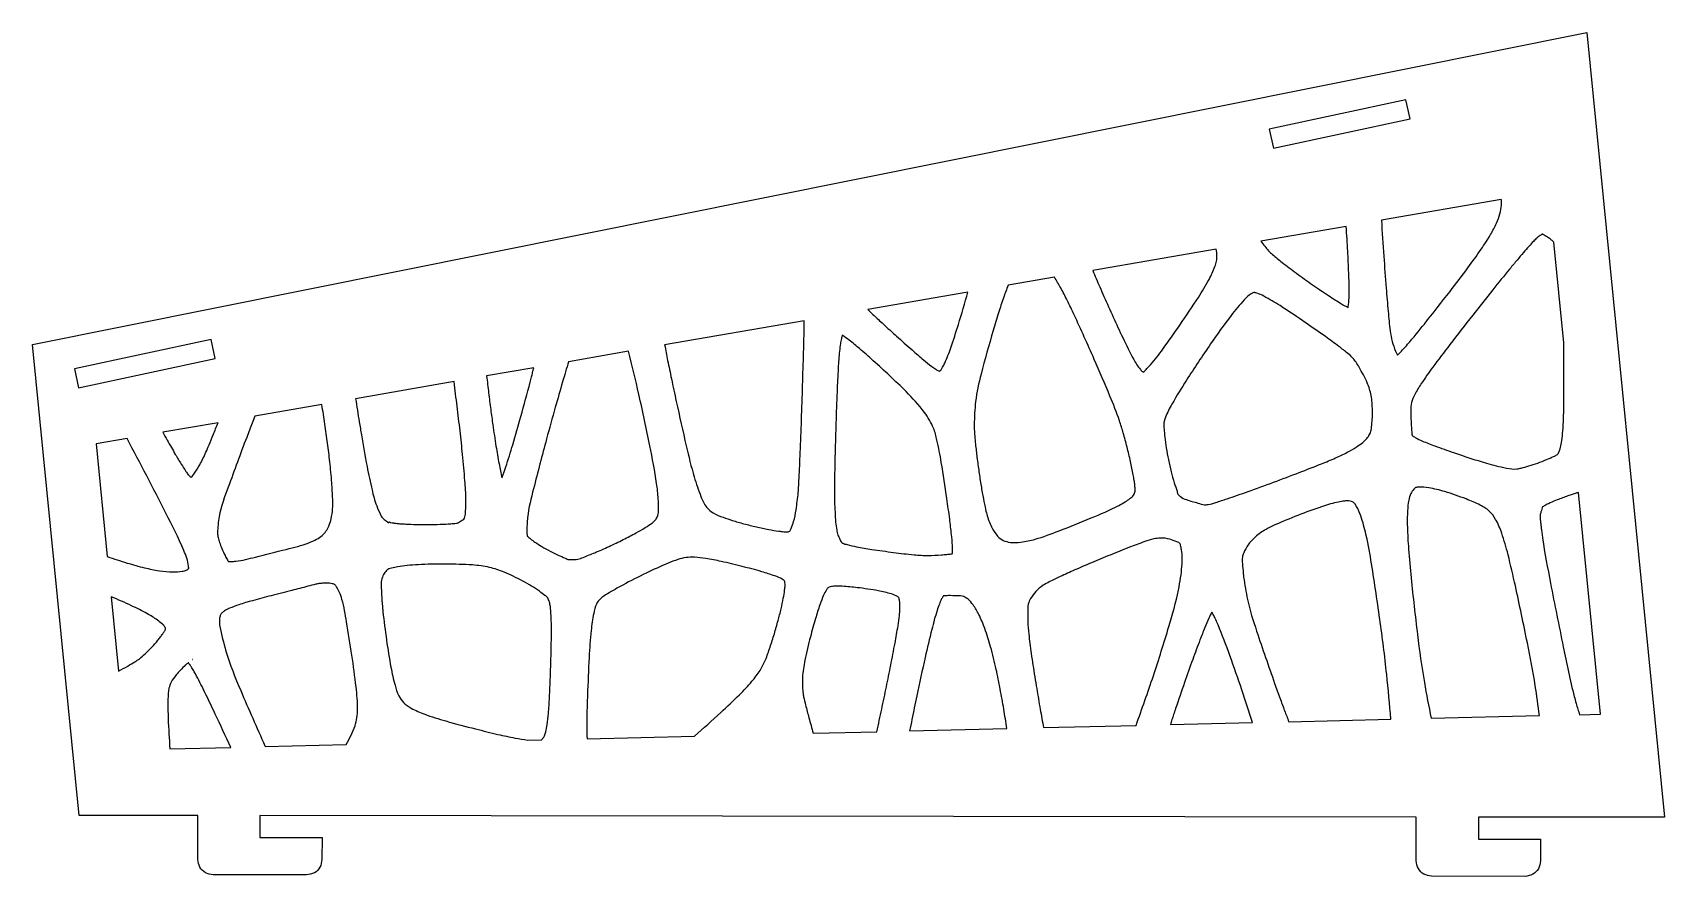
# Model space of a CAD drawing. Extents: x 0 to 526, y 1 to 809.
# Drawn here: x 0 to 526, y 1 to 273 of the extents above; entities outside this region: 1.
import ezdxf

# ---------------------------------------------------------------- set-up
doc = ezdxf.new("R2010")
doc.units = 0
doc.layers.add('Layer_1', color=7, linetype='CONTINUOUS')

msp = doc.modelspace()

# ---------------------------------------------------------------- linework, layer by layer
at = {"layer": 'Layer_1', "color": 1}
msp.add_lwpolyline([(252.89197, 808.676987), (352.2253, 808.676987), (352.2253, 709.343655), (252.89197, 709.343655), (252.89197, 808.676987)], dxfattribs=at)
at = {"layer": 'Layer_1', "color": 7}
for points in [[(-0.003807, 172.462975), (500.546991, 272.937161), (525.507458, 20.166581), (465.618266, 20.241026), (465.61804, 20.036643), (465.60788, 13.165808), (485.60784, 13.141254), (485.599091, 6.10712)], [(398.24914, 241.837583), (399.59661, 235.676417), (443.591837, 245.132764), (442.244339, 251.293926), (398.24914, 241.837583)], [(472.990362, 219.216309), (434.376802, 212.495014)], [(423.055683, 210.524846), (395.579685, 205.742354)], [(493.119862, 173.039205), (489.924542, 205.450635)], [(381.194987, 203.238608), (341.411729, 196.314486)], [(301.232118, 189.320272), (268.993998, 183.709383)], [(329.093181, 194.16953), (314.157416, 191.569913)], [(248.423351, 180.128864), (203.538763, 172.316871)], [(436.540289, 183.161203), (436.540346, 183.160639)], [(436.540289, 183.161189), (436.540289, 183.161203)], [(13.467543, 164.679066), (14.815056, 158.517875), (58.810265, 167.974196), (57.462761, 174.135353), (13.467543, 164.679066)], [(53.185743, 6.632984), (53.182385, 6.66702), (53.194661, 15.571343), (53.200673, 20.752463), (14.971052, 20.800416), (-0.003807, 172.462975)], [(191.928016, 170.295968), (172.611423, 166.933801)], [(161.398238, 164.98145), (146.192378, 162.335269)], [(135.700564, 160.509963), (104.007635, 154.993272)], [(93.148345, 153.102948), (71.574115, 149.347611)], [(104.007635, 154.993272), (104.007689, 154.992708)], [(59.71446, 147.28389), (41.924221, 144.18741)], [(30.40058, 142.181744), (20.468155, 140.452582)], [(364.361081, 145.241478), (364.361137, 145.241481)], [(444.197006, 143.527695), (444.197401, 143.527715)], [(444.250064, 143.298632), (444.250064, 143.298632)], [(20.468155, 140.452582), (24.044013, 104.180962)], [(303.641675, 140.383136), (303.641675, 140.383136)], [(498.190802, 53.229756), (504.915509, 53.392575), (497.873726, 124.82114)], [(485.533756, 116.268912), (485.533898, 116.268926)], [(59.487525, 111.791121), (59.487525, 111.791121)], [(159.108227, 112.1602), (159.109323, 112.160304)], [(258.592218, 115.202699), (258.592224, 115.202699)], [(172.706594, 103.194615), (172.706594, 103.194615)], [(175.573625, 103.283399), (175.573625, 103.283399)], [(389.805587, 99.593843), (389.806067, 99.5939)], [(389.806067, 99.5939), (389.806095, 99.593335), (389.806095, 99.593335)], [(443.934003, 97.285909), (443.934032, 97.285934)], [(443.934032, 97.285934), (443.934116, 97.28537)], [(25.32159, 91.221879), (27.68628, 67.235722)], [(25.32159, 91.221879), (25.32159, 91.221879)], [(299.868308, 91.252977), (299.868308, 91.252977)], [(112.79757, 86.429472), (112.797034, 86.429432)], [(112.797034, 86.429432), (112.797088, 86.428868)], [(60.253877, 81.673703), (60.254411, 81.673768)], [(60.254411, 81.673768), (60.254467, 81.673203)], [(320.807249, 79.159331), (320.807249, 79.159331)], [(51.381118, 70.954194), (51.381118, 70.954194)], [(104.149423, 62.150207), (104.149423, 62.150207)], [(248.036371, 60.816022), (248.036348, 60.816022)], [(450.409169, 52.073471), (485.279559, 52.91731)], [(251.372449, 47.252876), (271.879351, 47.749717)], [(282.436147, 48.005599), (282.436147, 48.005599), (313.751807, 48.763769)], [(282.436683, 48.005659), (282.436147, 48.005599)], [(325.551433, 49.049136), (355.359772, 49.771136)], [(366.406204, 50.038209), (392.854829, 50.678783)], [(366.406204, 50.038209), (366.406204, 50.038209)], [(404.561576, 50.962732), (437.459261, 51.759445)], [(44.206214, 42.237304), (63.780966, 42.710924)], [(44.206214, 42.237304), (44.206214, 42.237304)], [(74.913572, 42.980379), (100.95889, 43.611125)], [(159.409065, 45.025985), (163.904716, 45.135219)], [(178.551106, 45.489662), (213.150134, 46.327808)], [(178.551106, 45.489662), (178.551106, 45.489662)], [(445.599171, 6.156113), (445.599002, 6.189867), (445.611419, 15.094224), (445.617628, 20.265915), (73.203994, 20.728251), (73.204073, 20.513339), (73.19459, 13.642594), (93.193938, 13.618605), (93.185612, 6.584527)], [(88.213277, 1.624499), (58.146321, 1.661273)], [(480.626702, 1.1476), (450.559791, 1.183866)]]:
    msp.add_lwpolyline(points, dxfattribs=at)
for points, knots in [([(439.595091, 169.01364), (440.684234, 170.181602), (443.697072, 173.412473), (449.24114, 180.355094), (455.710596, 188.562496), (461.843243, 196.582493), (466.24064, 202.659111), (469.347346, 207.450926), (471.40002, 211.250071), (472.580485, 214.448374), (472.979318, 216.646172), (473.0787, 218.0033), (473.063505, 218.615068), (473.014732, 219.015988), (472.990362, 219.216309)], [0, 0, 0, 0, 4.789749, 13.249627, 26.634281, 36.149096, 43.53499, 49.130892, 53.272796, 56.463018, 59.316316, 59.937107, 60.543128, 61.14831, 61.14831, 61.14831, 61.14831]), ([(423.676516, 184.383849), (423.738661, 184.870875), (423.890178, 186.058301), (423.979419, 188.197155), (424.033068, 191.442097), (423.853219, 196.291173), (423.523799, 202.869686), (423.219216, 207.850572), (423.055683, 210.524846)], [0, 0, 0, 0, 1.472404, 3.589896, 6.41631, 11.208409, 18.140948, 26.178498, 26.178498, 26.178498, 26.178498]), ([(434.376802, 212.495014), (434.631735, 208.639753), (435.113063, 201.360809), (435.802035, 191.57992), (436.321032, 185.661498), (436.540289, 183.161189)], [0, 0, 0, 0, 11.591119, 21.884663, 29.414265, 29.414265, 29.414265, 29.414265]), ([(395.579685, 205.742354), (395.981934, 205.189885), (396.752272, 204.131864), (398.007097, 202.695364), (399.837529, 200.907879), (402.864127, 198.530426), (407.162743, 195.287699), (411.319327, 192.321592), (414.76899, 189.946708), (417.217442, 188.305894), (419.430713, 186.857624), (421.316612, 185.702121), (422.690484, 184.903794), (423.432152, 184.512705), (423.676516, 184.383849)], [0, 0, 0, 0, 2.049376, 3.924714, 5.714222, 9.71707, 15.453722, 21.873887, 25.03211, 28.018072, 30.716028, 32.966298, 34.652828, 35.481549, 35.481549, 35.481549, 35.481549]), ([(486.190318, 208.051341), (486.089081, 207.992345), (485.838994, 207.846606), (485.401324, 207.553305), (484.887393, 207.204816), (484.212703, 206.533718), (483.198043, 205.528803), (481.767973, 203.977196), (480.01585, 201.967577), (477.962076, 199.549703), (474.648989, 195.555856), (469.873371, 189.63971), (463.450891, 181.495055), (457.00589, 173.178429), (451.439745, 165.889395), (447.57935, 160.569316), (445.238159, 156.795536), (443.995514, 153.841147), (443.723396, 150.855416), (443.872748, 148.500826), (443.961876, 146.721164), (444.013113, 145.885218), (444.079633, 145.120842), (444.140772, 144.463523), (444.163447, 143.929897), (444.187379, 143.643081), (444.197006, 143.527695)], [0, 0, 0, 0, 0.351405, 0.868082, 1.581136, 2.207683, 3.715954, 5.869097, 8.533861, 11.715116, 15.385737, 24.101208, 34.523418, 46.502458, 55.664431, 62.040315, 66.20952, 68.980254, 71.55342, 75.112084, 76.061111, 76.898911, 77.624405, 78.362908, 78.87895, 79.226286, 79.226286, 79.226286, 79.226286]), ([(489.924542, 205.450635), (489.675693, 205.682636), (489.123906, 206.197067), (488.085358, 206.948626), (487.179807, 207.506881), (486.554374, 207.864645), (486.339635, 207.978363), (486.23313, 208.030417), (486.190318, 208.051341)], [0, 0, 0, 0, 1.0199, 2.261488, 3.837007, 4.2102, 4.422872, 4.565821, 4.565821, 4.565821, 4.565821]), ([(357.688783, 163.520541), (358.485913, 164.32508), (360.786995, 166.647554), (364.596533, 171.844947), (369.738223, 179.063692), (374.736886, 186.526889), (378.649093, 192.752995), (380.46321, 196.72997), (381.368028, 199.229635), (381.448883, 201.163642), (381.29058, 202.457373), (381.194987, 203.238608)], [0, 0, 0, 0, 3.394632, 9.799318, 19.277491, 30.000028, 36.757586, 41.281208, 43.11988, 44.668631, 47.029502, 47.029502, 47.029502, 47.029502]), ([(341.411729, 196.314486), (341.780197, 195.446756), (342.53048, 193.679857), (343.718473, 190.884976), (344.565262, 188.969679), (345.017034, 187.947848)], [0, 0, 0, 0, 2.828175, 5.758814, 9.1105, 9.1105, 9.1105, 9.1105]), ([(292.209643, 163.865873), (292.325488, 164.012722), (292.648129, 164.421711), (293.171564, 165.303295), (294.328648, 167.622645), (296.014768, 172.23316), (298.472822, 179.84982), (300.221822, 185.852735), (301.232118, 189.320272)], [0, 0, 0, 0, 0.560755, 1.561766, 3.067053, 8.334069, 16.255008, 27.088155, 27.088155, 27.088155, 27.088155]), ([(314.157416, 191.569913), (313.65269, 190.220649), (312.556609, 187.290544), (310.960872, 182.425046), (308.519605, 174.240941), (305.825643, 164.775395), (303.470056, 154.621689), (303.301826, 149.094033), (303.225144, 146.574411)], [0, 0, 0, 0, 4.321355, 9.384394, 15.357906, 29.937493, 38.946069, 46.491929, 46.491929, 46.491929, 46.491929]), ([(335.419898, 182.06492), (334.687671, 183.619006), (333.309111, 186.544878), (331.211937, 190.591239), (329.766199, 193.032894), (329.093181, 194.16953)], [0, 0, 0, 0, 5.153784, 9.703004, 13.665252, 13.665252, 13.665252, 13.665252]), ([(393.262076, 189.337586), (393.220282, 189.292961), (393.104839, 189.169695), (392.817004, 188.987609), (391.696781, 188.421785), (389.309102, 185.972939), (384.939979, 180.652648), (378.805878, 171.929599), (372.463058, 162.430137), (367.554043, 154.587603), (365.210746, 150.13187), (364.426275, 147.887999), (364.228857, 146.592358), (364.312307, 145.739783), (364.361081, 145.241478)], [0, 0, 0, 0, 0.182934, 0.505305, 1.012525, 3.947352, 10.555486, 21.796756, 35.840727, 44.846342, 49.554471, 50.894948, 51.958495, 53.454445, 53.454445, 53.454445, 53.454445]), ([(410.103574, 179.398961), (407.334437, 181.308672), (402.916445, 184.355501), (397.590529, 187.46191), (394.892401, 188.910334), (393.789336, 189.121226), (393.460299, 189.218334), (393.314716, 189.305917), (393.262076, 189.337586)], [0, 0, 0, 0, 10.070672, 16.067151, 18.599779, 19.111229, 19.435762, 19.61957, 19.61957, 19.61957, 19.61957]), ([(345.017034, 187.947848), (347.008707, 183.509655), (350.079845, 176.666014), (353.888441, 168.786747), (356.003766, 165.244454), (357.085311, 164.065092), (357.406216, 163.760632), (357.601754, 163.594488), (357.688783, 163.520541)], [0, 0, 0, 0, 14.585244, 22.490276, 26.302001, 26.85848, 27.285598, 27.628171, 27.628171, 27.628171, 27.628171]), ([(203.538763, 172.316871), (203.859244, 170.662387), (204.564766, 167.020134), (205.818642, 160.963162), (207.779619, 151.772205), (210.12519, 141.227379), (212.605081, 130.92813), (214.823471, 124.338922), (216.654693, 120.194437), (219.29258, 117.908013), (222.259944, 116.868371), (225.554159, 115.696661), (229.140481, 114.696424), (233.051697, 113.685896), (236.805605, 112.924162), (239.746696, 112.40076), (241.828438, 112.179107), (243.026777, 112.039097), (244.009187, 112.387336), (244.44214, 113.714412), (245.329846, 115.860221), (245.965682, 119.801899), (246.597304, 124.424615), (246.895125, 130.595349), (247.2578, 138.388015), (247.630982, 148.390708), (247.998754, 159.152901), (248.248184, 169.319922), (248.474898, 175.916296), (248.455307, 179.141892), (248.432414, 179.633054), (248.426351, 179.964725), (248.423351, 180.128864)], [0, 0, 0, 0, 5.05564, 11.129704, 18.556394, 33.245069, 43.563886, 50.25916, 54.188204, 56.919584, 60.451456, 63.529963, 67.429694, 71.607507, 75.648019, 78.921421, 80.555448, 81.941519, 82.510578, 83.500571, 85.790163, 89.69766, 95.267284, 99.858529, 108.197691, 118.68587, 129.881332, 140.504062, 149.19752, 149.677205, 150.179871, 150.672353, 150.672353, 150.672353, 150.672353]), ([(268.993998, 183.709383), (269.868925, 182.876238), (271.752673, 181.082446), (274.843505, 178.241932), (278.704199, 174.733582), (282.763678, 171.085085), (286.52078, 167.822144), (289.083192, 165.741166), (290.694114, 164.618329), (291.565938, 164.048232), (292.037217, 163.914721), (292.209643, 163.865873)], [0, 0, 0, 0, 3.624397, 7.803455, 12.592858, 19.275179, 24.174028, 27.52936, 29.156269, 30.08433, 30.619785, 30.619785, 30.619785, 30.619785]), ([(303.641675, 140.383136), (303.800005, 138.948469), (304.127987, 135.976522), (304.743278, 131.494375), (305.417923, 127.044954), (306.13669, 122.994667), (306.789258, 119.763856), (307.579054, 116.544728), (308.770934, 113.597416), (310.479446, 110.851289), (312.539876, 109.212828), (315.196636, 108.566916), (318.705605, 108.739659), (324.027209, 109.944724), (331.545854, 112.762792), (340.51919, 116.378872), (347.632921, 119.447033), (351.714275, 121.659423), (353.232303, 122.678176), (354.189625, 123.544728), (354.776278, 124.233468), (355.054686, 124.914636), (355.125641, 125.511575), (355.046453, 126.26889), (354.965459, 127.301635), (354.756024, 128.806757), (354.43557, 130.616847), (354.039761, 132.643428), (353.404987, 135.614419), (352.498472, 139.418368), (351.32555, 143.79911), (349.632526, 149.322563), (346.415923, 157.205001), (341.56214, 168.591932), (337.599392, 177.284205), (335.419898, 182.06492)], [0, 0, 0, 0, 4.329962, 8.96962, 13.571311, 17.830171, 21.308647, 23.459188, 27.765958, 30.796324, 33.064811, 35.460925, 38.81387, 43.529457, 51.77471, 62.861958, 72.576217, 74.978069, 76.784672, 78.040995, 78.849081, 79.470285, 80.220994, 80.624365, 81.75258, 83.329216, 85.179982, 87.26729, 89.523394, 94.293803, 98.996655, 103.12754, 111.615463, 124.510656, 140.271184, 140.271184, 140.271184, 140.271184]), ([(427.194839, 165.156873), (426.884047, 165.716753), (426.306681, 166.756855), (425.088995, 168.27923), (423.200998, 169.924259), (420.247286, 172.224123), (415.743256, 175.450161), (412.187763, 177.939651), (410.103574, 179.398961)], [0, 0, 0, 0, 1.918476, 3.564001, 5.816835, 9.409611, 14.798319, 22.431744, 22.431744, 22.431744, 22.431744]), ([(436.540346, 183.160639), (436.733838, 181.04867), (437.032241, 177.791606), (437.705825, 173.465074), (438.591987, 171.213709), (439.152504, 169.909958), (439.377827, 169.462938), (439.522088, 169.16461), (439.595091, 169.01364)], [0, 0, 0, 0, 6.367333, 9.819659, 13.079051, 13.58608, 14.077157, 14.580265, 14.580265, 14.580265, 14.580265]), ([(260.746649, 175.472558), (260.646637, 175.111665), (260.398871, 174.217604), (260.105734, 172.512663), (259.724957, 169.347068), (259.364957, 164.173337), (258.997218, 156.430279), (258.619633, 145.530913), (258.322205, 133.726295), (258.126102, 123.067113), (258.461399, 117.409911), (258.592218, 115.202699)], [0, 0, 0, 0, 1.122988, 2.782041, 5.182145, 10.687859, 18.333559, 28.4392, 43.402269, 53.767475, 60.398855, 60.398855, 60.398855, 60.398855]), ([(296.174216, 105.082154), (296.192834, 105.282344), (296.238254, 105.770742), (296.251669, 106.660789), (296.195588, 108.527424), (295.898862, 111.762823), (295.289539, 116.794862), (294.211245, 124.544225), (292.93638, 133.054537), (291.559689, 140.618995), (290.130866, 146.194465), (286.778401, 151.595297), (280.049677, 158.71373), (272.876019, 165.368905), (266.716299, 170.815136), (263.420984, 173.59174), (261.500047, 174.942705), (260.746649, 175.472558)], [0, 0, 0, 0, 0.603004, 1.471127, 2.667939, 6.204595, 11.211168, 17.875078, 29.677564, 37.01194, 40.966741, 46.849794, 55.79834, 70.318681, 76.190009, 80.470635, 83.232866, 83.232866, 83.232866, 83.232866]), ([(159.286801, 110.781451), (159.350886, 110.720096), (159.525701, 110.552726), (159.876635, 110.236316), (160.609258, 109.594094), (162.016219, 108.629143), (164.109752, 107.319919), (166.601962, 105.908898), (169.111802, 104.638902), (171.163585, 103.843005), (172.469599, 103.155571), (173.497404, 103.190679), (174.447464, 103.172351), (175.844348, 103.24784), (177.982859, 104.233811), (181.36855, 105.473096), (185.668449, 107.402273), (190.083101, 109.544142), (193.978728, 111.551468), (197.12637, 113.347753), (199.303023, 114.80458), (200.782503, 116.083648), (201.482294, 117.613634), (201.644981, 119.839029), (201.493939, 123.277987), (200.716661, 130.131084), (198.462763, 141.33948), (195.526292, 155.55204), (193.056028, 165.673943), (191.928016, 170.295968)], [0, 0, 0, 0, 0.266147, 0.726015, 1.417534, 3.187141, 5.832785, 8.825413, 11.784215, 14.233166, 15.495607, 16.073234, 17.279689, 18.367107, 20.22359, 24.245609, 29.232839, 34.331762, 38.970927, 42.381335, 45.18539, 46.853725, 48.147484, 50.111813, 53.476042, 58.487242, 70.773309, 87.755453, 102.027026, 102.027026, 102.027026, 102.027026]), ([(457.566578, 137.68066), (461.093002, 136.482713), (466.72636, 134.569027), (473.526265, 132.827012), (477.377316, 132.16273), (479.759809, 132.780721), (481.99133, 133.377063), (484.733615, 134.253069), (487.390508, 135.290357), (489.395721, 136.224651), (490.661452, 136.760151), (491.287188, 137.206308), (491.668651, 137.906276), (492.038029, 139.1337), (492.454163, 141.140292), (492.776116, 144.055161), (493.07019, 148.189889), (493.138254, 154.40737), (493.180267, 162.891354), (493.141008, 169.486657), (493.119862, 173.039205)], [0, 0, 0, 0, 11.143905, 17.802058, 21.219749, 22.571637, 25.133255, 28.167074, 31.196204, 33.684439, 34.801386, 35.319461, 35.94873, 37.138557, 39.169245, 42.081888, 45.931231, 51.600564, 60.728684, 71.386158, 71.386158, 71.386158, 71.386158]), ([(151.117633, 129.506159), (151.254131, 129.867791), (151.53657, 130.616079), (151.960913, 131.790835), (153.054499, 134.972387), (154.85146, 140.815287), (157.435619, 149.940014), (159.416565, 157.226891), (160.649638, 161.961577), (161.024402, 163.500346), (161.27273, 164.484199), (161.398238, 164.98145)], [0, 0, 0, 0, 1.159598, 2.399432, 3.746969, 11.252031, 20.73314, 32.198079, 33.905103, 35.410688, 36.949223, 36.949223, 36.949223, 36.949223]), ([(172.611423, 166.933801), (171.956126, 164.761242), (170.483949, 159.880417), (168.138735, 151.584288), (164.9341, 140.142551), (161.920134, 128.353492), (159.363128, 118.403126), (159.171376, 113.70681), (159.108227, 112.1602)], [0, 0, 0, 0, 6.807457, 15.293489, 25.865773, 42.436644, 51.877175, 56.512788, 56.512788, 56.512788, 56.512788]), ([(364.361137, 145.241481), (364.383738, 145.004433), (364.433647, 144.480964), (364.526253, 143.614593), (364.704768, 141.842757), (365.092266, 139.070286), (365.781409, 135.356381), (366.609946, 131.576971), (367.497164, 128.148188), (368.441716, 125.816261), (368.777037, 124.143287), (369.917898, 123.185209), (372.079536, 122.214867), (374.747525, 121.618422), (377.052506, 120.808129), (379.039843, 120.917638), (381.435639, 121.735292), (385.729206, 123.073999), (391.921497, 125.30491), (399.675874, 128.106753), (407.54674, 131.082351), (414.21541, 133.678006), (419.416898, 135.778068), (423.163421, 137.60034), (426.0973, 139.247329), (428.212374, 140.751648), (429.684152, 142.109415), (430.605107, 143.466056), (431.156272, 144.726099), (431.261807, 146.390681), (431.479666, 148.517109), (431.501169, 151.917361), (431.294223, 155.917587), (429.786706, 160.635233), (428.142789, 163.503127), (427.194839, 165.156873)], [0, 0, 0, 0, 0.714365, 1.577515, 2.613898, 6.056649, 9.972288, 13.939281, 17.677631, 20.543304, 21.550779, 22.638742, 24.806572, 28.662758, 30.832368, 32.032497, 34.551764, 38.385692, 45.545894, 54.280646, 63.127062, 70.785941, 75.751684, 79.947878, 83.278024, 85.830475, 87.725727, 89.242047, 90.731568, 91.77442, 94.215129, 97.154256, 101.96798, 106.158255, 111.865672, 111.865672, 111.865672, 111.865672]), ([(104.007689, 154.992708), (104.199745, 153.777274), (104.592605, 151.291047), (105.213136, 147.409741), (106.206953, 141.335412), (107.455898, 134.045527), (109.079245, 126.342879), (110.403453, 121.276076), (111.957715, 117.728826), (112.695595, 116.354804), (115.068926, 114.722515), (114.634863, 115.442923), (115.583299, 114.974169), (116.163398, 115.029375), (117.392682, 114.824856), (118.678677, 114.732412), (120.773606, 114.584167), (123.653682, 114.4849), (127.348835, 114.458716), (130.760566, 114.537009), (133.490159, 114.669955), (135.248766, 114.76467), (136.280497, 114.906217), (136.857135, 114.98145), (137.284791, 115.207217), (137.876576, 115.671235), (138.801246, 116.005604), (139.425512, 117.23746), (139.44552, 119.423907), (139.638617, 123.293509), (139.148725, 129.392385), (138.515861, 136.747525), (137.650981, 144.759243), (136.726629, 152.588791), (136.04237, 157.871235), (135.700564, 160.509963)], [0, 0, 0, 0, 3.691448, 7.55103, 11.793323, 22.146949, 29.821916, 35.149317, 38.395484, 40.290014, 42.00238, 42.044553, 42.598583, 43.511283, 44.645634, 45.985544, 47.494827, 50.898712, 54.65489, 58.570685, 61.13457, 62.858792, 63.842013, 64.271103, 64.583896, 65.275638, 66.539051, 67.358803, 69.22393, 73.020299, 79.021663, 87.51735, 95.191226, 103.18845, 111.170588, 111.170588, 111.170588, 111.170588]), ([(146.192378, 162.335269), (146.410704, 160.516292), (146.842598, 156.917971), (147.499192, 151.656247), (148.271018, 145.9375), (149.152552, 140.101188), (150.088832, 134.40947), (150.800832, 131.016047), (151.117633, 129.506159)], [0, 0, 0, 0, 5.496093, 10.872436, 15.907521, 22.807213, 28.580271, 33.2081, 33.2081, 33.2081, 33.2081]), ([(63.053849, 102.556025), (63.141702, 102.550997), (63.47195, 102.532098), (64.268178, 102.571474), (67.111423, 102.787641), (72.973186, 104.352882), (80.810998, 106.253709), (87.486807, 107.938885), (91.312766, 109.576248), (93.198747, 110.815563), (94.547543, 112.285553), (95.5434, 114.12998), (96.238567, 116.562314), (96.707465, 119.45735), (96.631896, 123.357649), (96.328132, 128.431146), (95.766021, 134.441437), (94.992573, 140.734219), (94.134526, 146.873759), (93.47798, 151.020816), (93.148345, 153.102948)], [0, 0, 0, 0, 0.263897, 0.99202, 2.387813, 8.81367, 19.086719, 26.65586, 29.400031, 31.535935, 33.372559, 35.325014, 37.766059, 40.930551, 44.085645, 49.438847, 56.186876, 62.187236, 68.459082, 74.783188, 74.783188, 74.783188, 74.783188]), ([(51.050658, 129.618729), (51.422677, 130.086948), (52.452033, 131.382486), (54.065615, 134.099997), (55.582048, 137.156752), (56.943116, 140.416562), (58.240248, 143.593966), (59.195801, 145.985695), (59.71446, 147.28389)], [0, 0, 0, 0, 1.792805, 4.960594, 9.453121, 12.023113, 15.555787, 19.749622, 19.749622, 19.749622, 19.749622]), ([(71.574115, 149.347611), (71.289254, 148.620969), (70.711738, 147.147804), (69.829432, 144.885315), (67.178758, 138.044044), (63.853091, 128.812664), (60.046336, 118.632254), (59.631411, 113.55261), (59.487525, 111.791121)], [0, 0, 0, 0, 2.341423, 4.746903, 7.285777, 24.3464, 34.30218, 39.587348, 39.587348, 39.587348, 39.587348]), ([(50.242408, 100.241724), (50.245098, 100.299385), (50.252068, 100.448786), (50.244424, 100.735293), (50.103767, 102.71416), (47.687663, 108.702571), (40.953267, 122.250262), (34.635422, 134.183147), (30.40058, 142.181744)], [0, 0, 0, 0, 0.173129, 0.448581, 0.859236, 6.118767, 19.447731, 46.546145, 46.546145, 46.546145, 46.546145]), ([(41.924221, 144.18741), (42.389502, 143.357391), (43.311188, 141.713189), (44.636816, 139.340693), (46.133133, 136.738653), (47.684254, 134.185551), (49.107898, 132.025684), (49.936749, 130.729241), (50.450275, 130.167106), (50.764045, 129.860936), (50.962158, 129.693517), (51.050658, 129.618729)], [0, 0, 0, 0, 2.854625, 5.65479, 8.152856, 11.860111, 14.61026, 15.923522, 16.460011, 16.890424, 17.237935, 17.237935, 17.237935, 17.237935]), ([(303.225144, 146.574411), (303.235781, 146.064051), (303.261186, 144.845178), (303.412718, 142.780847), (303.560873, 141.229324), (303.641675, 140.383136)], [0, 0, 0, 0, 1.531219, 3.656948, 6.207174, 6.207174, 6.207174, 6.207174]), ([(444.197401, 143.527715), (444.201479, 143.498719), (444.209161, 143.444102), (444.226135, 143.367366), (444.268352, 143.23483), (444.432886, 143.039832), (444.819353, 142.82221), (445.816002, 142.160943), (448.11165, 141.107748), (452.217941, 139.542842), (455.577157, 138.373297), (457.566578, 137.68066)], [0, 0, 0, 0, 0.08781, 0.1654, 0.23561, 0.503508, 0.899223, 1.563298, 4.090358, 8.440371, 14.758112, 14.758112, 14.758112, 14.758112]), ([(445.315227, 126.379867), (445.284156, 126.348492), (445.199611, 126.263119), (445.039623, 126.08888), (444.532922, 125.522528), (443.698496, 124.339038), (443.03685, 121.92615), (442.695754, 118.310422), (442.697014, 113.040738), (443.128855, 105.839095), (443.642726, 100.380179), (443.934003, 97.285909)], [0, 0, 0, 0, 0.132465, 0.360442, 0.709404, 2.413847, 4.641366, 8.111188, 13.302993, 20.427812, 29.751036, 29.751036, 29.751036, 29.751036]), ([(485.279559, 52.91731), (484.858312, 56.140915), (483.830412, 64.00695), (481.107189, 77.919841), (478.165859, 91.982228), (475.483139, 103.797463), (473.483231, 111.007642), (471.563345, 115.82017), (469.202219, 119.012255), (465.793307, 121.093769), (460.934506, 123.020085), (455.428207, 125.003732), (450.352573, 126.248741), (447.327589, 126.662376), (445.961901, 126.489707), (445.567971, 126.431423), (445.378823, 126.39284), (445.315227, 126.379867)], [0, 0, 0, 0, 9.75114, 23.794112, 42.509227, 52.857744, 60.135272, 64.944896, 68.335018, 71.824099, 76.74373, 84.036422, 89.331824, 92.455553, 93.071001, 93.455359, 93.650045, 93.650045, 93.650045, 93.650045]), ([(431.025921, 103.042748), (430.488358, 106.063329), (429.587391, 111.125878), (427.896571, 117.157202), (426.500387, 120.41026), (425.395904, 121.648062), (424.673118, 122.007083), (423.69601, 122.100808), (422.282757, 122.068252), (420.32285, 121.727003), (416.252649, 120.662237), (410.265904, 118.548232), (403.341831, 115.785183), (397.652048, 113.341554), (393.888068, 110.746951), (391.39165, 108.165324), (390.19844, 105.793748), (389.526334, 103.952377), (389.535205, 101.995326), (389.696737, 100.560631), (389.805587, 99.593843)], [0, 0, 0, 0, 9.192489, 15.406785, 18.816349, 19.661664, 20.312712, 21.183207, 22.572639, 24.553063, 27.128752, 35.193663, 43.563618, 49.524237, 53.700329, 57.213461, 60.151619, 61.616313, 63.031746, 65.956312, 65.956312, 65.956312, 65.956312]), ([(497.873726, 124.82114), (497.509303, 124.718391), (496.72601, 124.497541), (495.439134, 124.056607), (493.337602, 123.310166), (490.867842, 122.365209), (488.42865, 121.40118), (487.099666, 120.613908), (486.334627, 120.231568), (486.029876, 119.686063), (485.911008, 118.952816), (485.598351, 118.138986), (485.443987, 117.208646), (485.500819, 116.613707), (485.533756, 116.268912)], [0, 0, 0, 0, 1.135671, 2.441022, 4.080016, 7.823564, 10.395861, 11.887359, 12.515594, 12.872074, 13.71046, 14.728975, 15.479544, 16.514121, 16.514121, 16.514121, 16.514121]), ([(485.533898, 116.268926), (485.550279, 116.10207), (485.586678, 115.731323), (485.655943, 115.114115), (485.75008, 114.265553), (485.883468, 113.145825), (486.070379, 111.714987), (486.85601, 105.802284), (489.220441, 93.570854), (492.617266, 76.549322), (495.292253, 63.627447), (497.03991, 56.95933), (497.606796, 55.019514), (498.002366, 53.80724), (498.190802, 53.229756)], [0, 0, 0, 0, 0.502971, 1.117574, 1.863212, 3.064289, 4.500414, 6.192203, 20.957543, 41.845917, 58.284856, 60.521185, 62.524292, 64.346568, 64.346568, 64.346568, 64.346568]), ([(59.487525, 111.791121), (59.550846, 111.290786), (59.684061, 110.238179), (60.209919, 108.56913), (60.971985, 106.627901), (61.807632, 104.755091), (62.552639, 103.360215), (62.940313, 102.738193), (63.053849, 102.556025)], [0, 0, 0, 0, 1.510255, 3.177284, 5.228935, 7.769366, 9.324071, 9.967963, 9.967963, 9.967963, 9.967963]), ([(159.109323, 112.160304), (159.132716, 111.936433), (159.171753, 111.562849), (159.234285, 111.103505), (159.272655, 110.868197), (159.286801, 110.781451)], [0, 0, 0, 0, 0.675238, 1.1268, 1.390472, 1.390472, 1.390472, 1.390472]), ([(258.592224, 115.202699), (258.692082, 114.37192), (258.858923, 112.983868), (259.248996, 111.212527), (259.854216, 110.014234), (260.214402, 109.032093), (261.110591, 108.30013), (262.864004, 107.907289), (265.918224, 107.081592), (270.937239, 106.363777), (277.102847, 105.510098), (283.179691, 104.763265), (288.333491, 104.428775), (291.87058, 104.624817), (294.213912, 104.835904), (295.380501, 104.966435), (295.954823, 105.050167), (296.174216, 105.082154)], [0, 0, 0, 0, 2.514292, 4.200834, 5.386351, 6.552362, 7.257959, 8.752221, 11.844325, 16.806454, 23.901958, 30.541854, 35.168155, 39.371951, 41.151672, 42.227676, 42.892788, 42.892788, 42.892788, 42.892788]), ([(355.359772, 49.771136), (357.258023, 55.100515), (361.011885, 65.639561), (365.551913, 80.179592), (368.583952, 90.703399), (369.737687, 97.203405), (370.142919, 100.742615), (370.274714, 103.72708), (370.13596, 106.070481), (369.734488, 107.446619), (369.568614, 108.56557), (368.02382, 109.033563), (366.145284, 109.924921), (363.531178, 110.220799), (360.811559, 109.841543), (357.460692, 108.769966), (352.783154, 106.975364), (347.088093, 104.712239), (341.218728, 102.281125), (335.863698, 99.974572), (331.305874, 97.907952), (327.922857, 96.233584), (325.135799, 94.835018), (323.075731, 93.007273), (321.487257, 90.934449), (320.490087, 88.782609), (320.465274, 86.262851), (320.455572, 83.030286), (320.680444, 80.555096), (320.807249, 79.159331)], [0, 0, 0, 0, 16.96878, 33.556398, 45.710894, 49.767074, 53.351749, 56.380169, 58.751239, 60.293604, 60.762108, 61.978879, 64.434498, 67.388069, 69.557663, 72.67085, 77.89884, 84.601899, 91.049574, 96.957877, 102.094986, 106.055254, 108.293868, 111.420083, 114.206463, 116.106751, 118.402739, 121.648525, 125.845525, 125.845525, 125.845525, 125.845525]), ([(24.044013, 104.180962), (26.158508, 103.462287), (30.11095, 102.118932), (35.708804, 100.577193), (40.608489, 99.534807), (44.680997, 99.134942), (47.634154, 99.306557), (49.29306, 99.626866), (49.909583, 100.011513), (50.109461, 100.141135), (50.205743, 100.213983), (50.242408, 100.241724)], [0, 0, 0, 0, 6.698988, 12.521839, 17.404589, 21.725342, 24.720975, 26.316882, 26.66951, 26.893712, 27.031595, 27.031595, 27.031595, 27.031595]), ([(163.904716, 45.135219), (163.941635, 45.167989), (164.032993, 45.249079), (164.176875, 45.431234), (164.475778, 45.793402), (164.943844, 46.520029), (165.381237, 48.004328), (165.809968, 50.426597), (166.185905, 54.108681), (166.500015, 59.244876), (166.778295, 66.256077), (167.006481, 73.820212), (167.132623, 80.699335), (166.980147, 85.39761), (166.754642, 88.392882), (166.254302, 90.170734), (165.696777, 91.227893), (164.48808, 91.885763), (163.043281, 93.199551), (160.625102, 94.729352), (157.800172, 96.316392), (154.855322, 97.814239), (151.342126, 99.394763), (146.986201, 100.91693), (140.658086, 101.630539), (134.397644, 101.722604), (128.590986, 101.720523), (124.392565, 101.57425), (120.793928, 101.331266), (117.901947, 100.964348), (115.965977, 100.514868), (114.546281, 100.222958), (113.558177, 99.34106), (112.70081, 97.924157), (112.224928, 96.26774), (112.286881, 94.175236), (112.356489, 91.531836), (112.53208, 89.159654), (112.684131, 87.553143), (112.738953, 86.994493), (112.77792, 86.618889), (112.79757, 86.429472)], [0, 0, 0, 0, 0.147865, 0.36589, 0.694015, 1.558585, 2.934278, 5.293256, 8.944569, 14.024364, 20.732533, 29.990943, 36.735395, 41.350736, 44.125015, 45.67394, 46.929389, 47.520376, 49.745158, 52.771355, 56.073614, 59.471334, 62.675701, 67.634152, 73.233579, 81.677266, 86.426116, 90.651173, 94.275309, 97.251992, 99.365595, 100.270095, 101.536036, 103.176724, 105.221712, 106.58651, 109.435762, 113.164379, 113.715492, 114.277049, 114.848351, 114.848351, 114.848351, 114.848351]), ([(213.150134, 46.327808), (215.984533, 48.848628), (220.893421, 53.21443), (227.124511, 59.049682), (231.409416, 63.539478), (234.278983, 67.26627), (236.154445, 71.014427), (237.509854, 75.03111), (238.867141, 79.249409), (240.055313, 83.38851), (241.039787, 87.194475), (241.743668, 90.494094), (242.140267, 93.008838), (242.344899, 94.662381), (242.287923, 95.576425), (242.224722, 96.044583), (242.154821, 96.271407), (242.080648, 96.428963), (241.822978, 96.622775), (240.879371, 97.243216), (238.460502, 98.164985), (234.154019, 99.521717), (228.358212, 101.035627), (222.36486, 102.490948), (217.268066, 103.541319), (213.473036, 104.000541), (210.430235, 103.915021), (207.55609, 103.201499), (203.273208, 101.513946), (197.369022, 98.750452), (190.83048, 95.476295), (185.934411, 92.6843), (182.904294, 90.807891), (181.253688, 88.621348), (180.484351, 85.04552), (179.645032, 79.350495), (179.139361, 70.49038), (178.743246, 61.694465), (178.505619, 54.253114), (178.444577, 49.618423), (178.51736, 46.797555), (178.551106, 45.489662)], [0, 0, 0, 0, 11.379825, 19.708686, 25.601358, 29.989601, 33.758158, 38.111858, 42.695512, 47.054066, 51.0274, 54.489138, 57.165958, 58.673899, 59.46553, 59.908838, 60.085277, 60.17692, 60.425745, 61.022589, 63.595924, 68.088352, 74.621334, 81.536301, 86.598801, 90.223521, 92.984089, 95.675404, 99.058256, 106.782295, 115.231454, 120.963589, 123.741779, 125.825971, 128.975688, 134.529342, 143.175228, 155.529429, 160.967559, 165.507609, 169.43226, 169.43226, 169.43226, 169.43226]), ([(437.459261, 51.759445), (437.025563, 56.578916), (436.056429, 67.34843), (433.890421, 84.448431), (432.003395, 96.697678), (431.025921, 103.042748)], [0, 0, 0, 0, 14.516051, 32.437347, 51.696919, 51.696919, 51.696919, 51.696919]), ([(97.261759, 95.215126), (97.100137, 95.25299), (96.695282, 95.347836), (96.006741, 95.506991), (94.97221, 95.616251), (93.709437, 95.574587), (92.379108, 95.47877), (90.679139, 95.166856), (87.765696, 94.332164), (82.949753, 93.150417), (77.003077, 91.621454), (71.301796, 90.12665), (66.828301, 88.819667), (63.820823, 87.692791), (61.964803, 86.858541), (60.918765, 86.064541), (60.466467, 85.320128), (60.201056, 84.475303), (60.114476, 83.285231), (60.200594, 82.289681), (60.253877, 81.673703)], [0, 0, 0, 0, 0.498057, 1.24761, 2.118319, 3.609431, 5.031311, 6.115971, 8.787, 14.116236, 20.993923, 27.205559, 31.800939, 34.964363, 36.838643, 37.889305, 38.846432, 39.393773, 40.536655, 42.39135, 42.39135, 42.39135, 42.39135]), ([(104.149423, 62.150207), (103.737069, 65.567016), (102.889347, 72.591338), (101.25064, 81.962375), (100.176267, 88.855137), (98.905295, 92.594708), (98.049699, 94.212251), (97.464358, 94.957262), (97.261759, 95.215126)], [0, 0, 0, 0, 10.320677, 21.217385, 28.565135, 31.176867, 33.03366, 34.016526, 34.016526, 34.016526, 34.016526]), ([(271.879351, 47.749717), (272.405932, 50.170737), (273.456211, 54.999522), (274.953027, 62.128887), (276.393123, 69.219265), (277.651488, 75.769659), (278.581939, 81.109271), (279.173227, 84.779997), (279.303573, 87.143997), (279.32704, 88.796234), (279.199001, 89.931208), (279.07218, 90.631524), (278.855366, 91.057333), (278.071076, 91.644251), (275.864245, 92.385325), (271.548997, 93.362352), (266.235633, 94.100935), (261.445788, 94.597751), (258.405804, 94.686058), (256.858943, 94.468474), (256.026539, 94.054473), (255.442421, 93.117242), (254.526074, 91.33441), (253.357118, 88.234792), (251.962345, 83.761341), (250.310243, 77.79476), (248.763123, 71.499479), (247.769748, 65.627036), (247.954604, 62.291449), (248.036371, 60.816022)], [0, 0, 0, 0, 7.432873, 14.825051, 21.853962, 29.138982, 34.831877, 38.12084, 40.2786, 41.931475, 43.067917, 43.703254, 44.057341, 44.468385, 46.586541, 50.966441, 57.764158, 62.653404, 65.403203, 66.890494, 67.272157, 68.147239, 70.077571, 73.363785, 78.019165, 84.157873, 91.918511, 97.493082, 101.914676, 101.914676, 101.914676, 101.914676]), ([(389.806095, 99.593335), (389.825682, 99.387077), (389.866476, 98.957489), (389.933308, 98.287036), (389.981988, 97.822994), (390.007263, 97.582064)], [0, 0, 0, 0, 0.621556, 1.294562, 2.021318, 2.021318, 2.021318, 2.021318]), ([(390.007263, 97.582064), (390.363315, 95.142534), (391.23076, 89.199122), (394.913495, 77.819748), (398.039432, 68.898653), (399.996999, 63.311967)], [0, 0, 0, 0, 7.385593, 17.993475, 35.766619, 35.766619, 35.766619, 35.766619]), ([(443.934116, 97.28537), (444.586239, 91.201116), (445.791412, 79.956946), (447.863624, 64.858846), (449.643165, 55.920839), (450.409169, 52.073471)], [0, 0, 0, 0, 18.358073, 33.927135, 45.693809, 45.693809, 45.693809, 45.693809]), ([(42.832624, 80.952673), (42.754772, 81.162829), (42.541465, 81.738633), (41.561401, 82.612467), (39.719617, 84.102808), (36.393277, 86.106562), (31.410477, 88.597311), (27.514247, 90.276751), (25.32159, 91.221879)], [0, 0, 0, 0, 0.66526, 1.822739, 3.827853, 7.832115, 13.394633, 20.554109, 20.554109, 20.554109, 20.554109]), ([(293.298287, 91.504222), (293.290936, 91.491201), (293.26834, 91.451177), (293.207866, 91.3572), (292.972704, 90.998954), (292.545498, 90.173456), (291.932674, 88.700844), (290.832142, 85.506704), (289.310316, 79.761623), (287.170687, 70.587935), (285.345645, 62.170455), (283.951187, 55.516656), (283.188046, 51.742993), (282.686454, 49.248039), (282.436683, 48.005659)], [0, 0, 0, 0, 0.044853, 0.137868, 0.335123, 1.330415, 2.918357, 5.118215, 11.459467, 20.734119, 33.380867, 37.296319, 41.129229, 44.930953, 44.930953, 44.930953, 44.930953]), ([(313.751807, 48.763769), (313.42704, 50.854498), (312.768877, 55.091514), (311.6272, 61.452117), (310.27453, 68.14913), (308.698639, 74.68156), (306.871825, 80.589339), (305.029023, 85.135557), (303.198905, 88.333959), (301.529158, 90.292397), (299.758157, 91.483529), (297.49932, 91.510341), (295.326286, 91.614855), (293.839777, 91.533762), (293.298287, 91.504222)], [0, 0, 0, 0, 6.347245, 12.863161, 19.384787, 26.842291, 33.013313, 37.919274, 41.536385, 44.008077, 45.611799, 47.742816, 50.576615, 52.200362, 52.200362, 52.200362, 52.200362]), ([(112.797088, 86.428868), (113.162419, 83.367829), (113.876914, 77.381205), (115.166339, 69.457215), (116.415841, 63.456996), (117.660519, 59.571308), (119.379708, 56.915273), (122.369037, 54.968592), (126.961981, 53.009658), (133.942648, 50.883906), (141.840039, 48.822596), (149.294364, 47.018691), (154.863658, 45.742827), (158.066588, 45.237703), (159.409065, 45.025985)], [0, 0, 0, 0, 9.247572, 18.085934, 24.075644, 27.626365, 30.278942, 33.371981, 38.133225, 45.266724, 55.220715, 62.626925, 68.275896, 72.352116, 72.352116, 72.352116, 72.352116]), ([(379.737648, 86.304992), (379.419445, 85.628225), (378.639525, 83.969464), (377.366583, 80.969463), (375.622552, 76.549221), (373.450845, 70.645917), (370.84033, 63.275362), (368.816079, 57.364888), (367.491517, 53.387812), (366.936711, 51.665793), (366.583515, 50.582195), (366.406204, 50.038209)], [0, 0, 0, 0, 2.243389, 5.498565, 9.774255, 16.498181, 24.367374, 33.231746, 35.240149, 36.942805, 38.659269, 38.659269, 38.659269, 38.659269]), ([(392.854829, 50.678783), (391.73667, 54.201011), (389.437218, 61.444347), (385.716059, 71.953941), (382.932473, 79.498123), (381.098405, 83.758442), (380.413504, 85.115941), (379.951279, 85.929146), (379.737648, 86.304992)], [0, 0, 0, 0, 11.08542, 22.796764, 33.446268, 35.198688, 36.707803, 38.004669, 38.004669, 38.004669, 38.004669]), ([(27.68628, 67.235722), (28.669394, 67.786464), (30.440731, 68.778768), (32.683199, 70.09512), (34.64082, 71.347424), (36.410314, 72.977534), (38.3945, 74.967102), (39.997515, 76.78695), (41.15066, 78.233327), (41.860159, 79.203348), (42.363057, 79.918438), (42.640884, 80.418527), (42.753841, 80.706598), (42.809279, 80.879757), (42.832624, 80.952673)], [0, 0, 0, 0, 3.380147, 6.090215, 7.80417, 10.337384, 13.28048, 16.238697, 17.605321, 18.828452, 19.844463, 20.225282, 20.541063, 20.770764, 20.770764, 20.770764, 20.770764]), ([(60.254467, 81.673203), (60.859025, 79.004021), (62.463074, 71.921988), (67.705848, 59.158881), (72.183449, 49.103829), (74.824178, 43.173721)], [0, 0, 0, 0, 8.200173, 21.757184, 41.247039, 41.247039, 41.247039, 41.247039]), ([(320.807249, 79.159331), (320.913601, 78.171728), (321.139113, 76.077564), (321.587899, 72.765631), (322.328908, 67.906266), (323.306018, 61.9284), (324.440264, 55.202593), (325.196167, 51.016533), (325.551433, 49.049136)], [0, 0, 0, 0, 2.979827, 6.31858, 10.025436, 17.726302, 24.489883, 30.487485, 30.487485, 30.487485, 30.487485]), ([(50.171034, 70.002959), (50.0557, 69.909141), (49.82671, 69.722871), (49.476305, 69.442365), (48.21127, 68.267277), (46.481611, 66.447449), (44.626632, 63.983763), (43.673103, 61.305173), (43.517456, 57.28964), (43.610112, 50.790199), (43.981639, 45.459515), (44.206214, 42.237304)], [0, 0, 0, 0, 0.446054, 0.885622, 1.345974, 5.623249, 8.41907, 10.513659, 14.039015, 20.374375, 30.056196, 30.056196, 30.056196, 30.056196]), ([(63.780966, 42.710924), (62.128778, 46.295193), (59.218438, 52.608906), (55.336059, 60.731016), (52.84462, 65.682069), (51.374287, 68.202218), (50.746666, 69.191356), (50.34778, 69.753759), (50.171034, 70.002959)], [0, 0, 0, 0, 11.83958, 20.855494, 27.010878, 28.455436, 29.607243, 30.523682, 30.523682, 30.523682, 30.523682]), ([(51.381118, 70.954194), (51.40808, 70.967334), (51.446357, 70.985988), (51.539545, 71.030761), (51.504662, 71.047764), (51.476543, 71.007999), (51.430318, 70.987662), (51.396533, 70.96468), (51.381118, 70.954194)], [0, 0, 0, 0, 0.11736, 0.166611, 0.176193, 0.215342, 0.281193, 0.336446, 0.336446, 0.336446, 0.336446]), ([(399.996999, 63.311967), (400.556933, 61.744755), (401.603715, 58.814897), (403.123407, 54.697483), (404.102488, 52.154929), (404.561576, 50.962732)], [0, 0, 0, 0, 4.992695, 9.333704, 13.166276, 13.166276, 13.166276, 13.166276]), ([(100.95889, 43.611125), (102.062844, 45.576954), (104.041405, 49.100208), (104.943161, 55.579098), (104.43991, 59.745356), (104.149423, 62.150207)], [0, 0, 0, 0, 6.704311, 12.01579, 19.267557, 19.267557, 19.267557, 19.267557]), ([(248.036348, 60.816022), (248.060377, 60.616349), (248.108685, 60.214912), (248.200207, 59.610849), (248.424761, 58.306823), (249.032854, 55.847931), (250.05902, 51.932477), (250.906374, 48.913448), (251.372449, 47.252876)], [0, 0, 0, 0, 0.603306, 1.212933, 1.832661, 4.57236, 8.804864, 13.97866, 13.97866, 13.97866, 13.97866]), ([(74.824178, 43.173721), (74.834223, 43.151991), (74.854025, 43.109155), (74.883904, 43.044745), (74.903604, 43.002004), (74.913572, 42.980379)], [0, 0, 0, 0, 0.071819, 0.141573, 0.213008, 0.213008, 0.213008, 0.213008]), ([(58.146321, 1.661273), (57.274854, 1.797811), (55.559776, 2.066524), (53.584895, 4.0456), (53.320222, 5.761262), (53.185743, 6.632984)], [0, 0, 0, 0, 2.599941, 5.116779, 7.716469, 7.716469, 7.716469, 7.716469]), ([(93.185612, 6.584527), (93.049042, 5.713107), (92.780257, 3.99806), (90.800791, 2.023526), (89.085061, 1.758939), (88.213277, 1.624499)], [0, 0, 0, 0, 2.59978, 5.116648, 7.716539, 7.716539, 7.716539, 7.716539]), ([(450.559791, 1.183866), (449.688327, 1.320452), (447.973184, 1.58927), (445.998348, 3.568575), (445.733657, 5.284348), (445.599171, 6.156113)], [0, 0, 0, 0, 2.599952, 5.117009, 7.716847, 7.716847, 7.716847, 7.716847]), ([(485.599091, 6.10712), (485.462511, 5.235728), (485.193708, 3.520751), (483.214113, 1.546508), (481.49846, 1.282001), (480.626702, 1.1476)], [0, 0, 0, 0, 2.599678, 5.116401, 7.716216, 7.716216, 7.716216, 7.716216])]:
    msp.add_open_spline(points, degree=3, knots=knots, dxfattribs=at)

doc.saveas('drawing.dxf')
